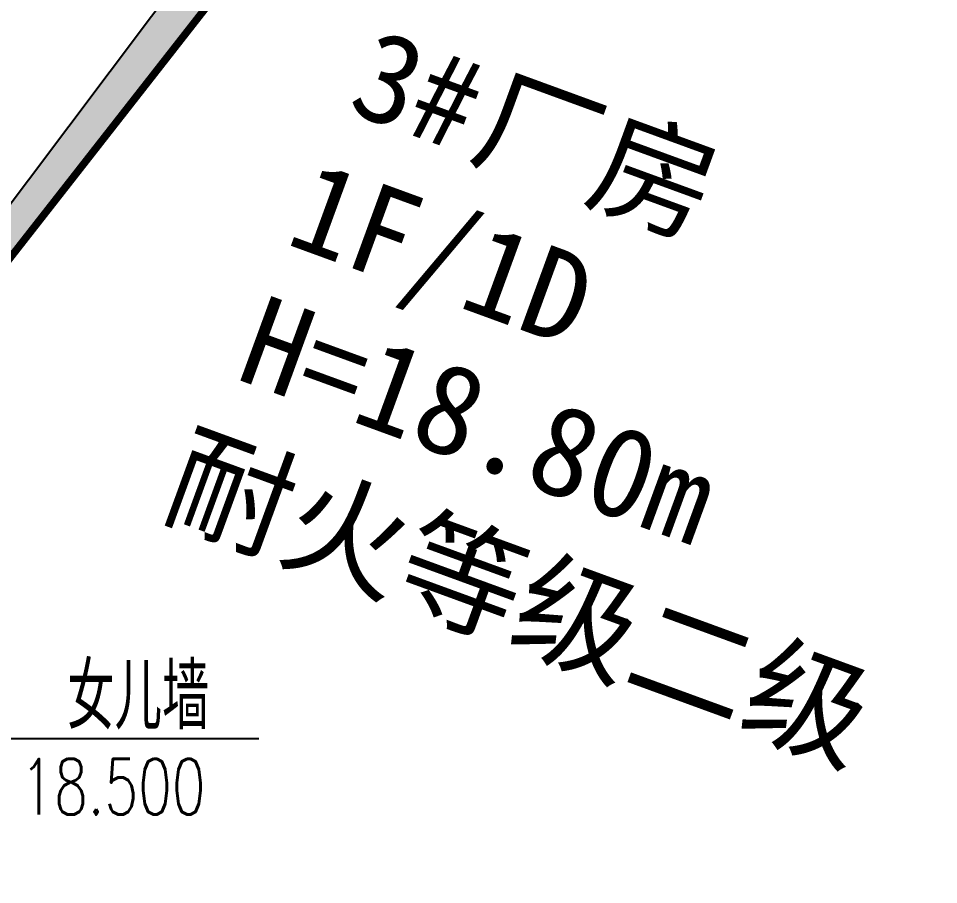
# Model space of a CAD drawing. Extents: x -11 to 40589024741, y -2 to 3380586937.
# Drawn here: x 40588110648 to 40588135258, y 3380229283 to 3380252444 of the extents above; entities that cross this region are included whole.
import ezdxf

# ---------------------------------------------------------------- set-up
doc = ezdxf.new("R2010")
doc.units = 0
doc.header["$LTSCALE"] = 10
doc.header["$MEASUREMENT"] = 0
doc.layers.add('0-WALL', color=252, linetype='Continuous')
doc.styles.add('A-STANDARD', font='SIMPLEX', dxfattribs={"bigfont": 'GBCBIG'})
doc.styles.add('黑体', font='simhei.ttf', dxfattribs={"height": 12})

msp = doc.modelspace()

# ---------------------------------------------------------------- hatches: boundary and pattern name
at = {"layer": '0-WALL'}
h = msp.add_hatch(dxfattribs=at)
h.set_pattern_fill('草坪或沼泽', color=256, scale=400, angle=-0.200256636)
h.set_pattern_definition([(359.79974, (40586781652.2, 3380096977.4), (1605.5824, 1594.398), [240, -48, 64, -48, 240, -960]), (359.79974, (40586781572.4, 3380097025.7), (1605.5824, 1594.398), [160, -120, 240, -120, 160, -800]), (359.79974, (40586782134.6, 3380097663.7), (1605.5824, 1594.398), [200, -80, 200, -1120]), (359.79974, (40586781335.8, 3380097986.5), (1605.5824, 1594.398), [80, -160, 80, -1280]), (89.79974, (40586781495.8, 3380097986), (-1594.398, 1605.5824), [144, -1456]), (89.79974, (40586781972.4, 3380097024.3), (-1594.398, 1605.5824), [160, -1440]), (89.79974, (40586782374.6, 3380097662.9), (-1594.398, 1605.5824), [160, -1440]), (44.79974, (40586782180.3, 3380097007.6), (5.5922, 1599.9902), [160, -2102.7417]), (134.79974, (40586781764.3, 3380097009), (-1599.9902, 5.5922), [160, -2102.7417]), (63.23469, (40586782132.4, 3380097015.7), (5.5922, 1599.99023), [160, -3417.7088]), (75.7635, (40586782052.4, 3380097024), (5.59221, 1599.99023), [160, -6436.969]), (75.7635, (40586782454.64, 3380097662.6), (5.59221, 1599.99023), [128, -6468.969]), (75.7635, (40586781527.76, 3380097985.85), (5.59221, 1599.99023), [112, -6484.969]), (103.835987, (40586781892.4, 3380097024.57), (5.59221, 1599.99023), [160, -6436.969]), (103.835987, (40586782294.64, 3380097663.17), (5.59221, 1599.99023), [128, -6468.969]), (103.835987, (40586781463.76, 3380097986.07), (5.59221, 1599.99023), [112, -6484.969]), (116.364795, (40586781812.4, 3380097016.85), (5.5922, 1599.99023), [160, -3417.7069])])
edge = h.paths.add_edge_path()
edge.add_line((40588347473.747322, 3380325610.238097), (40588347683.541443, 3380326090.42787))
edge.add_line((40588347683.541443, 3380326090.42787), (40588351031.622383, 3380333884.752417))
edge.add_line((40588351031.622383, 3380333884.752417), (40588372861.52964, 3380393921.616653))
edge.add_line((40588372861.52964, 3380393921.616653), (40588366317.647476, 3380408240.876073))
edge.add_line((40588366317.647476, 3380408240.876073), (40588343550.448486, 3380418434.399735))
edge.add_line((40588343550.448486, 3380418434.399735), (40588326726.773811, 3380429801.632178))
edge.add_line((40588326726.773811, 3380429801.632178), (40588259625.315422, 3380459844.866894))
edge.add_line((40588259625.315422, 3380459844.866894), (40588073765.91951, 3380212575.66465))
edge.add_line((40588073765.91951, 3380212575.66465), (40588074114.249107, 3380212476.750173))
edge.add_line((40588074114.249107, 3380212476.750173), (40588253152.588203, 3380450673.037109))
edge.add_line((40588253152.588203, 3380450673.037109), (40588254435.224274, 3380450204.422307))
edge.add_line((40588254435.224258, 3380450204.422312), (40588256320.901672, 3380455368.658761))
edge.add_line((40588256320.90168, 3380455368.658754), (40588326766.815353, 3380429630.545198))
edge.add_line((40588326766.815353, 3380429630.5452), (40588324880.269547, 3380424466.932958))
edge.add_line((40588324880.269547, 3380424466.93296), (40588331455.159737, 3380422064.756639))
edge.add_line((40588331455.159737, 3380422064.756637), (40588332483.925163, 3380424880.513825))
edge.add_line((40588332483.925163, 3380424880.513825), (40588335301.736542, 3380423850.997883))
edge.add_line((40588335301.736542, 3380423850.997883), (40588334273.030251, 3380421035.31484))
edge.add_line((40588334273.030251, 3380421035.31484), (40588353055.227448, 3380414173.051638))
edge.add_line((40588353055.227448, 3380414173.051638), (40588361187.808113, 3380410524.8103))
edge.add_arc((40588348999.165817, 3380398232.729486), 17310.639832, -14.6199939483, 45.2420907397, ccw=False)
edge.add_line((40588365749.307037, 3380393863.402212), (40588366656.653191, 3380393529.94107))
edge.add_line((40588366656.653191, 3380393529.94107), (40588371065.316032, 3380391919.168731))
edge.add_line((40588371065.316032, 3380391919.168731), (40588346912.352768, 3380325815.879339))
edge.add_line((40588346912.352768, 3380325815.879339), (40588347473.747322, 3380325610.238097))
h = msp.add_hatch(dxfattribs=at)
h.set_pattern_fill('草坪或沼泽', color=256, scale=400, angle=-0.200256636)
h.set_pattern_definition([(359.79974, (40586781652.2, 3380096977.4), (1605.5824, 1594.398), [240, -48, 64, -48, 240, -960]), (359.79974, (40586781572.4, 3380097025.7), (1605.5824, 1594.398), [160, -120, 240, -120, 160, -800]), (359.79974, (40586782134.6, 3380097663.7), (1605.5824, 1594.398), [200, -80, 200, -1120]), (359.79974, (40586781335.8, 3380097986.5), (1605.5824, 1594.398), [80, -160, 80, -1280]), (89.79974, (40586781495.8, 3380097986), (-1594.398, 1605.5824), [144, -1456]), (89.79974, (40586781972.4, 3380097024.3), (-1594.398, 1605.5824), [160, -1440]), (89.79974, (40586782374.6, 3380097662.9), (-1594.398, 1605.5824), [160, -1440]), (44.79974, (40586782180.3, 3380097007.6), (5.5922, 1599.9902), [160, -2102.7417]), (134.79974, (40586781764.3, 3380097009), (-1599.9902, 5.5922), [160, -2102.7417]), (63.23469, (40586782132.4, 3380097015.7), (5.5922, 1599.99023), [160, -3417.7088]), (75.7635, (40586782052.4, 3380097024), (5.59221, 1599.99023), [160, -6436.969]), (75.7635, (40586782454.64, 3380097662.6), (5.59221, 1599.99023), [128, -6468.969]), (75.7635, (40586781527.76, 3380097985.85), (5.59221, 1599.99023), [112, -6484.969]), (103.835987, (40586781892.4, 3380097024.57), (5.59221, 1599.99023), [160, -6436.969]), (103.835987, (40586782294.64, 3380097663.17), (5.59221, 1599.99023), [128, -6468.969]), (103.835987, (40586781463.76, 3380097986.07), (5.59221, 1599.99023), [112, -6484.969]), (116.364795, (40586781812.4, 3380097016.85), (5.5922, 1599.99023), [160, -3417.7069])])
edge = h.paths.add_edge_path()
edge.add_line((40588087573.486938, 3380213651.938091), (40588089757.186943, 3380219628.780546))
edge.add_line((40588089757.186943, 3380219628.780545), (40588124769.277283, 3380264367.177491))
edge.add_line((40588124769.27729, 3380264367.177485), (40588155546.521591, 3380253122.421226))
edge.add_arc((40588152728.697533, 3380254151.919889), 2999.999985, -20.0698953361, 67.4128539265)
edge.add_line((40588153880.962112, 3380256921.809105), (40588132156.888603, 3380264858.701515))
edge.add_arc((40588129095.828423, 3380254779.960338), 10533.333428, 73.1057018606, 142.068996179)
edge.add_line((40588120787.645203, 3380261254.927819), (40588105411.445686, 3380240800.484973))
edge.add_line((40588105411.445686, 3380240800.484973), (40588085558.745361, 3380214388.044349))
edge.add_line((40588085558.745361, 3380214388.044349), (40588087573.486954, 3380213651.938085))

# ---------------------------------------------------------------- linework, layer by layer
msp.add_line((40588108332.36956, 3380233187.296232), (40588117074.573792, 3380233187.296232), dxfattribs=at)
msp.add_lwpolyline([(40588087573.486938, 3380213651.938091), (40588089757.186943, 3380219628.780545), (40588124769.27729, 3380264367.177485), (40588155546.521591, 3380253122.421226, 0.4014032658), (40588153880.962112, 3380256921.809105), (40588132156.888611, 3380264858.701509, 0.3103326617), (40588120787.645203, 3380261254.927819), (40588105411.445686, 3380240800.484973), (40588085558.745361, 3380214388.044349)], format="xyb", close=True, dxfattribs=at)
at = {"layer": '0-WALL', "color": 20, "true_color": 0xf72408, "const_width": 200}
msp.add_lwpolyline([(40588089757.169083, 3380219628.731724), (40588083180.85894, 3380201629.203375), (40588257603.731407, 3380137902.038649), (40588282723.988678, 3380206656.82238), (40588124769.277206, 3380264367.177512)], close=True, dxfattribs=at)

# ---------------------------------------------------------------- texts
at = {"layer": '0-WALL', "style": '黑体'}
for s, p in [('3#', (40588119386.644928, 3380249971.299186)), ('厂房', (40588122637.41407, 3380248783.597723)), ('1F/1D', (40588117733.888062, 3380246437.822019)), ('H=18.80m', (40588116403.259857, 3380242825.074916)), ('耐火等级二级', (40588114406.896027, 3380239206.345038))]:
    msp.add_text(s, height=2406.4377682, rotation=339.9297114346, dxfattribs=at).set_placement(p)
at = {"layer": '0-WALL', "color": 7, "style": 'A-STANDARD'}
msp.add_text('女儿墙', height=1762.962963, dxfattribs=at).set_placement((40588111949.312607, 3380233431.808918))
at = {"layer": '0-WALL', "color": 7, "style": 'A-STANDARD', "width": 0.705882}
msp.add_text('18.500', height=1487.5, dxfattribs=at).set_placement((40588110702.090393, 3380231156.808918))

doc.saveas('drawing.dxf')
